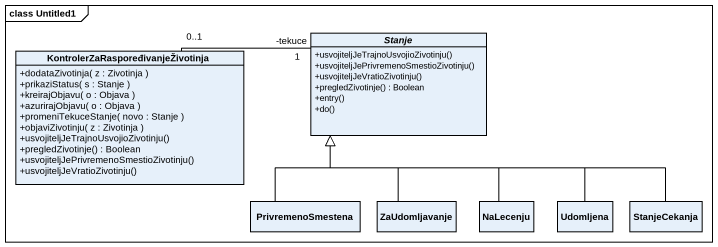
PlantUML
@startuml
mainframe class Untitled1
hide circle
hide empty members
skinparam classAttributeIconSize 0
class "KontrolerZaRaspoređivanjeŽivotinja" as KontrolerZaRaspoređivanjeŽiv {
  +dodataZivotinja( z : Zivotinja )
  +prikaziStatus( s : Stanje )
  +kreirajObjavu( o : Objava )
  +azurirajObjavu( o : Objava )
  +promeniTekuceStanje( novo : Stanje )
  +objaviZivotinju( z : Zivotinja )
  +usvojiteljJeTrajnoUsvojioZivotinju()
  +pregledZivotinje() : Boolean
  +usvojiteljJePrivremenoSmestioZivotinju()
  +usvojiteljJeVratioZivotinju()
}
abstract class Stanje {
  +usvojiteljJeTrajnoUsvojioZivotinju()
  +usvojiteljJePrivremenoSmestioZivotinju()
  +usvojiteljJeVratioZivotinju()
  +pregledZivotinje() : Boolean
  +entry()
  +do()
}
class PrivremenoSmestena
class ZaUdomljavanje
class NaLecenju
class Udomljena
class StanjeCekanja
KontrolerZaRaspoređivanjeŽiv "0..1" -right- "1\n-tekuce" Stanje
PrivremenoSmestena -up-|> Stanje
ZaUdomljavanje -up-|> Stanje
NaLecenju -up-|> Stanje
Udomljena -up-|> Stanje
StanjeCekanja -left-|> Stanje
@enduml
